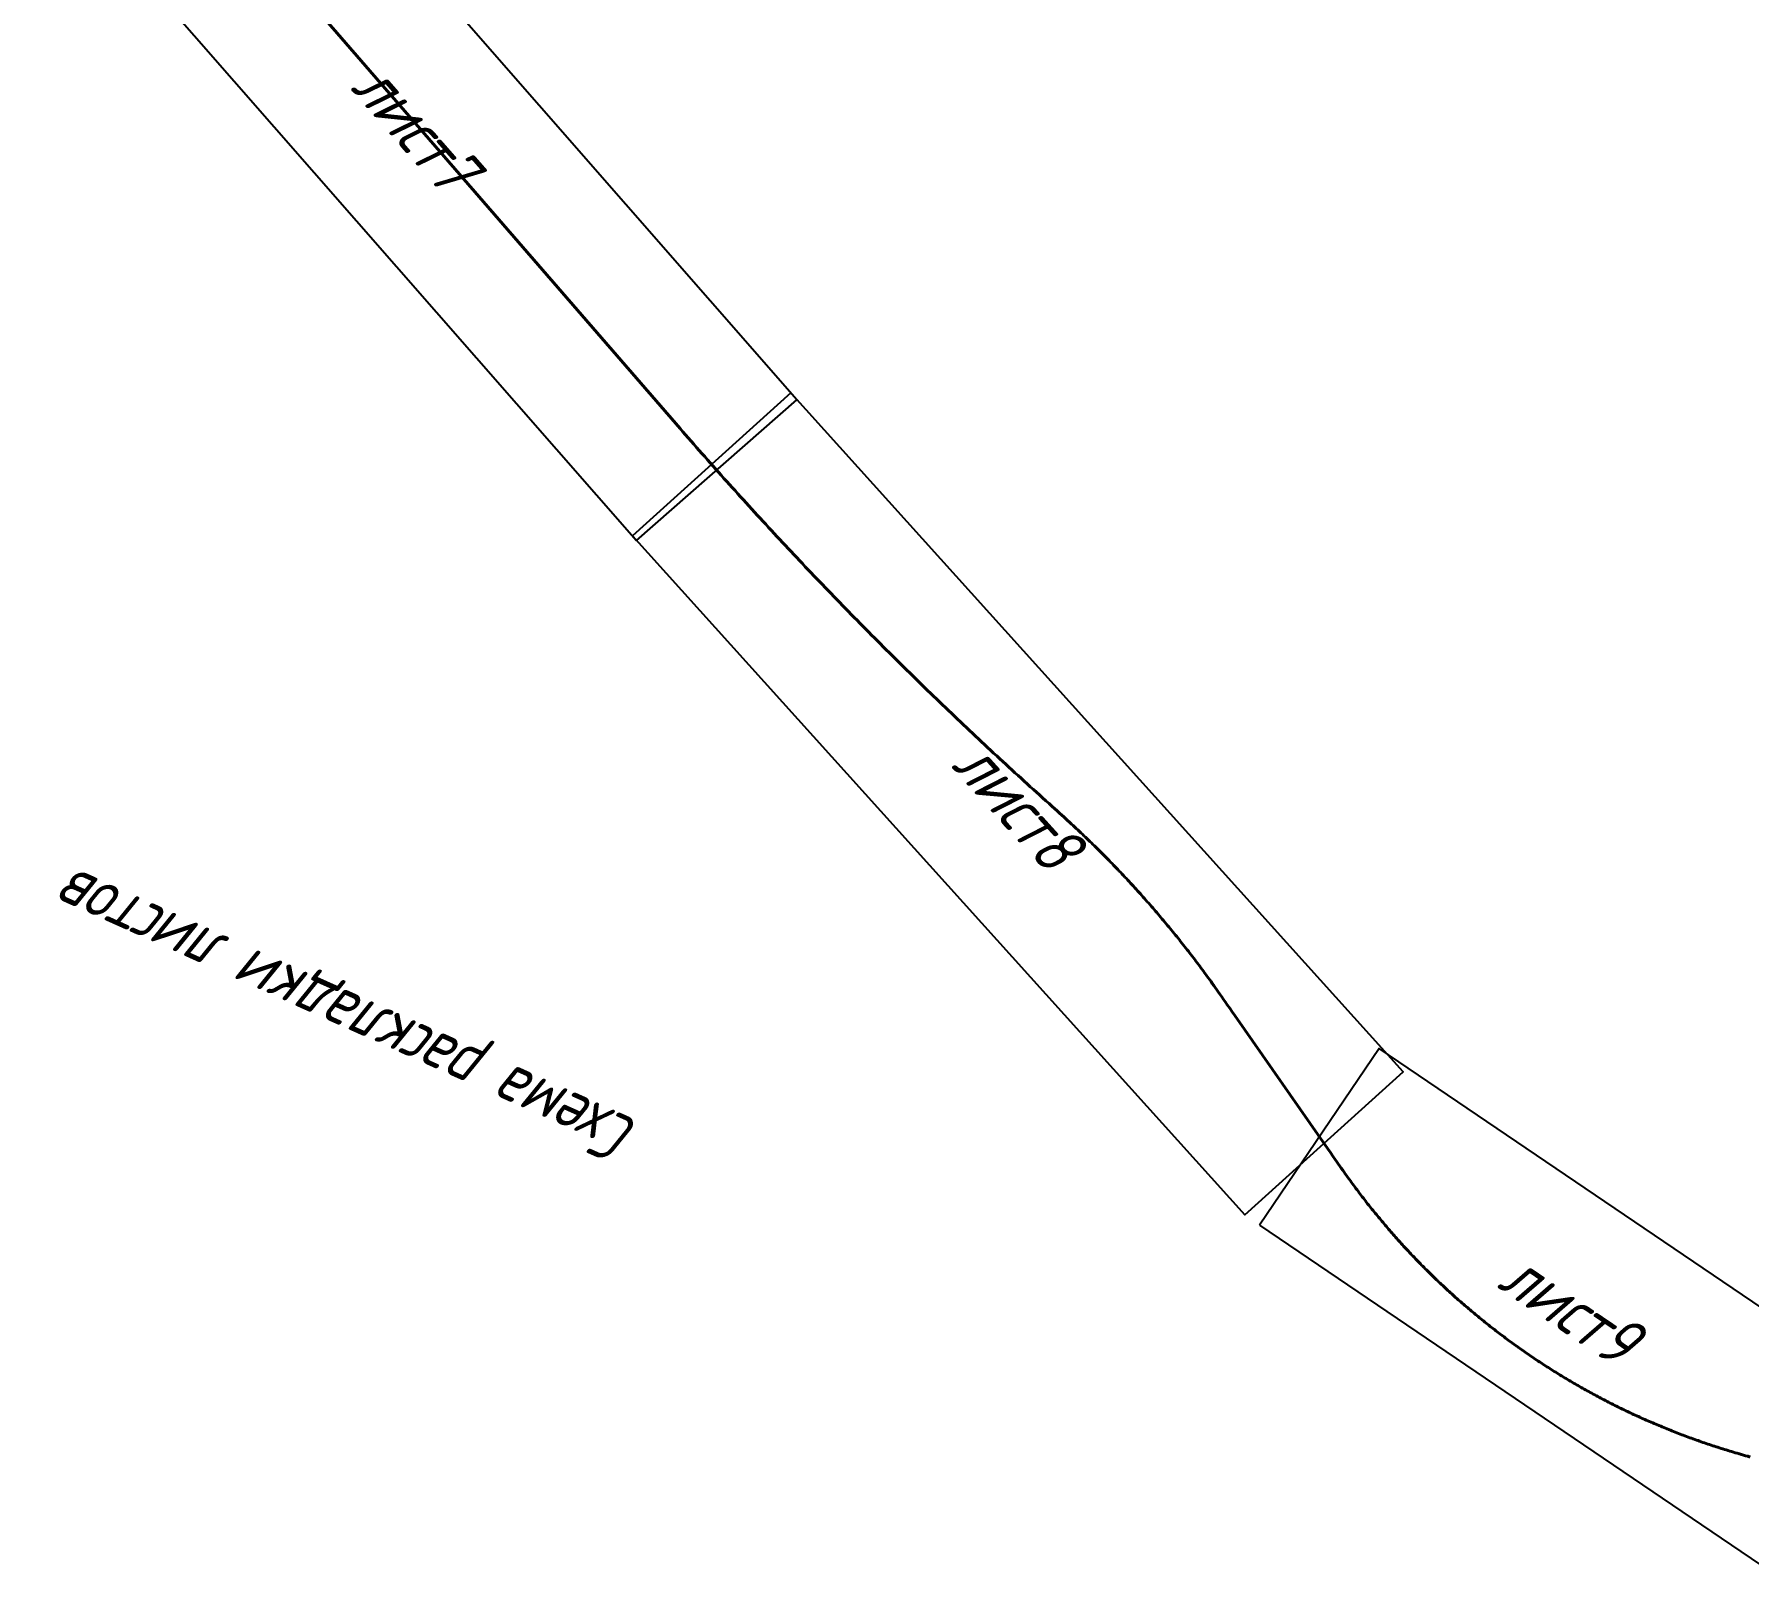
# Model space of a CAD drawing. Header units: metres. Extents: x 6220820 to 6240575, y 5208779 to 5219416.
# Drawn here: x 6235031.49 to 6235064.44, y 5217537.93 to 5217567.33 of the extents above; entities that cross this region are included whole.
import ezdxf
from ezdxf.enums import TextEntityAlignment as Align

# ---------------------------------------------------------------- set-up
doc = ezdxf.new("R2010")
doc.units = ezdxf.units.M
doc.layers.add('1 Этап ПК0+00-178+00.Ситуация.Ось трассы', color=7, linetype='Continuous')
doc.layers.add('1 Этап ПК0+00-178+00.Ситуация.Схема раскладки листов', color=7, linetype='Continuous')
doc.styles.get("Standard").update_dxf_attribs({"font": 'SPDS.shx', "oblique": 15, "height": 2})

# ---------------------------------------------------------------- blocks, each defined once
blk = doc.blocks.new('map5')
at = {"layer": '1 Этап ПК0+00-178+00.Ситуация.Ось трассы', "linetype": 'Continuous', "flags": 128}
for points in [[(-1760.907224885188, 3475.673140862025), (-2906.357828331719, 3676.94885987447), (-2977.314874587182, 3273.135663474575), (-1831.86427114065, 3071.85994446213)], [(-118.9052724614739, 2760.122965238057), (-1726.530895831, 3469.057979950789), (-1891.962515655827, 3093.914835055225), (-284.3368922863005, 2384.979820342493)], [(1467.047417716123, 2032.108058187179), (-129.8017419067074, 2764.993971144891), (-300.8223590453883, 2392.365538905073), (1296.026800577443, 1659.479625947361)]]:
    blk.add_lwpolyline(points, close=True, dxfattribs=at)
at = {"layer": '1 Этап ПК0+00-178+00.Ситуация.Ось трассы', "color": 1, "linetype": 'Continuous', "lineweight": 40, "true_color": 0xff0000, "flags": 128}
blk.add_lwpolyline([(939.3723783479631, 2042.672513883341), (-118.5412166723613, 2534.561115714778), (-125.7591279943022, 2537.912443603526), (-132.9802332566342, 2541.256883553706), (-140.2046618252106, 2544.594138662136), (-147.4324065492175, 2547.924205628144), (-154.6634602792253, 2551.247081153371), (-161.8978158575001, 2554.562761952198), (-169.1354661263076, 2557.87124474364), (-176.3764039244537, 2561.172526252501), (-183.6206220858998, 2564.466603214009), (-190.8681134425312, 2567.753472366866), (-198.1188708227732, 2571.033130460197), (-205.3728870515909, 2574.305574246603), (-212.630154952565, 2577.570800489106), (-219.8906673430482, 2580.828805957678), (-227.1544170383171, 2584.079587425764), (-234.42139685088, 2587.323141679552), (-241.6915995897849, 2590.559465508699), (-248.9650180620041, 2593.788555708659), (-256.2416450696653, 2597.010409086461), (-263.5214734128202, 2600.225022453771), (-270.8044958859841, 2603.432392629201), (-278.0907052850566, 2606.632516438315), (-285.3800943983247, 2609.825390715939), (-292.6726560126915, 2613.011012301532), (-299.9683829136758, 2616.189378041503), (-307.2672678812603, 2619.360484795001), (-314.5693036912754, 2622.524329420013), (-321.8744831202435, 2625.680908788428), (-329.1827989391509, 2628.830219775609), (-336.4942439155233, 2631.972259265022), (-343.8088108148109, 2635.107024147086), (-351.1264923990032, 2638.234511321482), (-358.4472814266296, 2641.354717692527), (-365.7711706555277, 2644.467640172642), (-373.0981528373067, 2647.573275682355), (-380.4282207201154, 2650.671621146828), (-387.7613670521029, 2653.762673501646), (-395.0975845772657, 2656.846429688183), (-402.4368660368326, 2659.922886653606), (-409.7792041664958, 2662.992041355504), (-417.1245917019476, 2666.053890756097), (-424.4730213754202, 2669.108431823399), (-431.8244859129172, 2672.155661538161), (-439.1789780432107, 2675.195576884608), (-446.536490486076, 2678.228174853916), (-453.8970159640568, 2681.253452444209), (-461.2605471900083, 2684.271406662874), (-468.6270768802455, 2687.28203452425), (-475.9965977448554, 2690.285333048465), (-483.369102491157, 2693.281299263753), (-490.7445838237007, 2696.26993020414), (-498.1230344449613, 2699.251222916392), (-505.5044470532608, 2702.225174446115), (-512.8888143441536, 2705.191781852814), (-520.2761290111177, 2708.151042199468), (-527.6663837441711, 2711.102952559479), (-535.0595712312553, 2714.047510010881), (-542.4556841554679, 2716.984711639817), (-549.8547151985226, 2719.914554540534), (-557.2566570379803, 2722.837035814232), (-564.6615023514024, 2725.752152565579), (-572.0692438101217, 2728.659901915463), (-579.4798740840871, 2731.560280982452), (-586.8933858404793, 2734.453286899014), (-594.3097717437106, 2737.338916801089), (-601.7290244554256, 2740.217167832726), (-609.1511366324244, 2743.088037147238), (-616.5761009315071, 2745.951521903729), (-624.0039100060136, 2748.807619267094), (-631.4345565051317, 2751.656326413807), (-638.8680330759729, 2754.497640522662), (-646.3043323635728, 2757.331558781715), (-653.7434470088147, 2760.158078389447), (-661.1853696511977, 2762.977196547813), (-668.6300929253769, 2765.788910465715), (-676.0776094666991, 2768.593217362481), (-683.5279119035911, 2771.39011446207), (-690.9809928651715, 2774.179598997707), (-698.4368449757147, 2776.961668209563), (-705.8954608581112, 2779.736319343604), (-713.3568331310988, 2782.503549655057), (-720.8209544127237, 2785.2633564061), (-728.2878173154959, 2788.015736863544), (-735.7574144512329, 2790.760688305779), (-743.2297384282922, 2793.498208016988), (-750.7047818550317, 2796.228293285985), (-758.1825373308121, 2798.950941414325), (-765.662997459147, 2801.666149705877), (-773.1461548366293, 2804.373915473777), (-780.6320020598519, 2807.074236040426), (-788.1205317184873, 2809.767108731698), (-795.6117364056684, 2812.45253088389), (-803.1056087069154, 2815.13049984025), (-810.6021412070569, 2817.801012949816), (-818.1013264881527, 2820.464067569731), (-825.6031571301871, 2823.119661066405), (-833.107625708992, 2825.767790810879), (-840.6147247990151, 2828.408454183461), (-848.1244469712439, 2831.041648570249), (-855.6367847966661, 2833.667371367763), (-863.1517308393488, 2836.285619974839), (-870.6692776633595, 2838.896391801898), (-878.1894178320731, 2841.499684266304), (-885.7121439012526, 2844.09549479006), (-893.2374484280447, 2846.683820806744), (-900.7653239668282, 2849.264659754571), (-908.2957630671375, 2851.838009078704), (-915.8287582791992, 2854.403866233568), (-923.3643021463192, 2856.962228680542), (-930.9023872152642, 2859.51309388679), (-938.4430060238037, 2862.056459329904), (-945.9861511117838, 2864.592322492106), (-953.5318150148981, 2867.120680863725), (-961.0799902660724, 2869.641531943198), (-968.63066939754, 2872.154873235909), (-976.1838449359984, 2874.660702256509), (-983.7395094088367, 2877.159016524281), (-991.2976553386, 2879.649813564298), (-998.8582752457571, 2882.133090917847), (-1006.421361650777, 2884.608846121583), (-1013.986907067901, 2887.077076728374), (-1021.55490401206, 2889.53778029688), (-1029.125344994036, 2891.99095439155), (-1036.698222522533, 2894.436596583782), (-1044.273529104179, 2896.874704453084), (-1052.206995478449, 2899.424192307646), (-1060.139267156106, 2901.97739468313), (-1068.070207965117, 2904.534728101468), (-1074.017112960279, 2906.457439066768), (-1079.961635272201, 2908.387504807584), (-1085.903891706965, 2910.324535458694), (-1091.843874104768, 2912.268528359869), (-1096.593637724502, 2913.830495869875), (-1101.341046550762, 2915.399605175046), (-1106.085997848644, 2916.976130386537), (-1110.828480036918, 2918.560067658194), (-1115.568481533659, 2920.151413119541), (-1119.516237449081, 2921.484203208991), (-1123.461552034627, 2922.824202885981), (-1127.404417358864, 2924.17139231288), (-1131.34482031808, 2925.525767012353), (-1135.282747820329, 2926.887322483901), (-1139.218186778506, 2928.256054203863), (-1142.987484138484, 2929.576110923141), (-1146.754116527977, 2930.903752915021), (-1150.518090263892, 2932.238913776887), (-1154.279390338034, 2933.581588184808), (-1158.038001751895, 2934.931770784744), (-1161.793909517346, 2936.2894561937), (-1165.547098659408, 2937.654638996254), (-1169.297554209332, 2939.027313749189), (-1173.045261213591, 2940.407474979175), (-1176.790204728347, 2941.795117182774), (-1180.532369819453, 2943.190234827592), (-1184.271741566599, 2944.592822347649), (-1188.008305057091, 2946.002874153804), (-1191.74204539138, 2947.420384621012), (-1195.472947682377, 2948.845348097594), (-1199.200997051989, 2950.277758901756), (-1202.926178634577, 2951.717611321596), (-1206.648477576269, 2953.164899615098), (-1210.367879033573, 2954.619618011294), (-1214.084368175453, 2956.081760709103), (-1217.797930183332, 2957.551321879651), (-1221.508550246242, 2959.028295660477), (-1225.216213571902, 2960.512676165958), (-1228.920905373568, 2962.00445747341), (-1232.622610878334, 2963.503633635829), (-1236.321315327138, 2965.010198674941), (-1240.017003969219, 2966.52414658236), (-1243.709662069737, 2968.045471323064), (-1247.399274903536, 2969.574166829604), (-1251.085827757921, 2971.110227006733), (-1254.769305931958, 2972.653645729096), (-1258.449694739247, 2974.204416842383), (-1262.126979502386, 2975.762534162172), (-1265.801145558504, 2977.327991475089), (-1269.472178257186, 2978.900782541122), (-1273.140062961169, 2980.480901086673), (-1276.804785042182, 2982.068340812668), (-1280.466329888567, 2983.663095386443), (-1284.124682899044, 2985.265158449857), (-1287.779829486175, 2986.874523615817), (-1291.431755075669, 2988.491184467116), (-1295.08044510431, 2990.115134555279), (-1298.725885022721, 2991.746367405195), (-1302.368060294674, 2993.384876513955), (-1306.006956397782, 2995.030655347383), (-1309.642558820731, 2996.683697341191), (-1313.274853066738, 2998.34399590561), (-1316.903824652171, 3000.011544419605), (-1320.529459105854, 3001.686336233186), (-1324.151741971142, 3003.368364669725), (-1327.770658803158, 3005.057623020167), (-1331.386195172938, 3006.754104548821), (-1334.998336661209, 3008.457802491042), (-1338.607068865998, 3010.168710054389), (-1342.212377395713, 3011.886820415152), (-1345.814247876756, 3013.612126722986), (-1349.41266594383, 3015.344622098589), (-1353.007617249635, 3017.084299632551), (-1356.599087458633, 3018.831152388823), (-1360.187062249819, 3020.585173401244), (-1363.77152731603, 3022.346355674702), (-1367.352468363943, 3024.114692188605), (-1370.929871114076, 3025.890175889933), (-1374.503721302863, 3027.672799697871), (-1378.074004677119, 3029.462556507282), (-1381.640707003037, 3031.259439179447), (-1385.203814055805, 3033.063440549006), (-1388.763311628605, 3034.874553423964), (-1392.319185527074, 3036.692770579897), (-1395.871421572769, 3038.51808476922), (-1399.420005601084, 3040.350488711919), (-1402.964923461257, 3042.189975101344), (-1406.506161017749, 3044.036536603049), (-1410.043704150246, 3045.890165854793), (-1413.577538752966, 3047.750855461908), (-1417.10765073397, 3049.61859800772), (-1420.634026016541, 3051.49338604313), (-1424.156650539882, 3053.375212093556), (-1427.675510257035, 3055.264068653151), (-1431.190591135573, 3057.159948192903), (-1434.701879160373, 3059.062843150214), (-1438.209360329459, 3060.972745938165), (-1441.713020657464, 3062.889648942044), (-1445.212846171479, 3064.813544515866), (-1448.708822917278, 3066.74442498933), (-1452.200936954478, 3068.682282664334), (-1455.689174357917, 3070.627109811512), (-1459.17352121697, 3072.578898677174), (-1462.653963639695, 3074.537641476361), (-1466.130487746607, 3076.503330400952), (-1469.753029547752, 3078.562043078707), (-1473.371844482921, 3080.627299667489), (-1476.986888616789, 3082.699149619506), (-1480.598149935601, 3084.777586049667), (-1484.205616440134, 3086.862602052035), (-1487.809276143625, 3088.954190696352), (-1492.129405016066, 3091.471427518963), (-1496.445603619837, 3093.995397444934), (-1500.757853253345, 3096.526108348402), (-1505.066143387943, 3099.063554048417), (-1509.370463507446, 3101.607728351295), (-1514.746660242884, 3104.795047897544), (-1520.118968819387, 3107.98891700071), (-1525.487530891991, 3111.189079582902), (-1530.852339089124, 3114.39553125017), (-1538.001586664586, 3118.677201714232), (-1545.148812368751, 3122.962246133328), (-1552.293805309016, 3127.251012485387), (-1820.640009694695, 3288.325100015416), (-1827.784813357426, 3292.614181776434), (-1834.9329955177, 3296.897630817515), (-1842.084362789363, 3301.17576008543), (-1846.377933773581, 3303.738034014404), (-1850.67485346317, 3306.294688001103), (-1854.975193387718, 3308.845584894983), (-1859.278945835864, 3311.390720116792), (-1863.586103084478, 3313.930089104652), (-1867.178904445857, 3316.040275230243), (-1870.775501621506, 3318.143984791302), (-1874.376005722739, 3320.241000617358), (-1877.980404291513, 3322.33131545272), (-1881.588684858023, 3324.414922064856), (-1885.200834935851, 3326.4918132444), (-1888.300584682743, 3328.265692514599), (-1891.404300954098, 3330.032622531282), (-1894.511953532141, 3331.79262021359), (-1897.62352693117, 3333.545676792151), (-1900.739005646797, 3335.291783532339), (-1903.858374158719, 3337.030931734272), (-1906.981616924488, 3338.763112733969), (-1909.907524499401, 3340.37561479243), (-1912.837275057104, 3341.981123980991), (-1915.770848500856, 3343.579637333677), (-1918.708228123511, 3345.171145746418), (-1921.649397201312, 3346.755640159152), (-1924.594338984206, 3348.333111547722), (-1927.543036702074, 3349.903550927343), (-1930.495473565414, 3351.4669493584), (-1933.451632760508, 3353.023297937179), (-1936.411497454257, 3354.572587800501), (-1939.375050791421, 3356.114810125723), (-1942.342275895995, 3357.649956133049), (-1945.313155871906, 3359.178017077432), (-1948.287673802323, 3360.698984258987), (-1951.265812747572, 3362.21284901721), (-1954.247555749992, 3363.71960273097), (-1957.232885828388, 3365.219236820831), (-1960.22178598496, 3366.711742745574), (-1963.214239199759, 3368.197112007989), (-1966.210228430002, 3369.675336149086), (-1969.209736618372, 3371.146406750408), (-1972.212746682639, 3372.610315436349), (-1975.219241521195, 3374.067053869521), (-1978.229204017208, 3375.516613755389), (-1981.242617026856, 3376.95898683995), (-1984.25946339317, 3378.394164908578), (-1987.279725935649, 3379.8221397895), (-1990.30338745511, 3381.242903351475), (-1993.330430734375, 3382.656447502639), (-1996.360838536197, 3384.062764195138), (-1999.394593603952, 3385.461845419336), (-2002.431678661642, 3386.853683210763), (-2005.472076415271, 3388.238269640853), (-2008.515769551469, 3389.615596826205), (-2011.56274073749, 3390.985656925113), (-2014.612972623975, 3392.348442134087), (-2017.666447840117, 3393.70394469249), (-2020.723148999188, 3395.052156883692), (-2023.783058693701, 3396.393071028125), (-2026.846159500251, 3397.726679491387), (-2029.912433975366, 3399.052974678452), (-2032.981864659655, 3400.371949038305), (-2036.054434073659, 3401.683595058148), (-2039.130124719926, 3402.98790527035), (-2042.208919085778, 3404.284872246656), (-2045.290799637777, 3405.574488602821), (-2048.37574882726, 3406.856746992818), (-2051.463749087573, 3408.131640119262), (-2054.554782833373, 3409.399160717195), (-2057.648832462019, 3410.659301571459), (-2060.745880357028, 3411.912055506272), (-2063.845908881157, 3413.157415388703), (-2066.948900381245, 3414.395374125198), (-2070.054837188216, 3415.625924666212), (-2073.163701614305, 3416.849060006208), (-2076.275475958604, 3418.064773180184), (-2079.390142498748, 3419.273057263673), (-2082.507683499915, 3420.473905376217), (-2085.6280812086, 3421.667310681367), (-2088.751317856765, 3422.85326638205), (-2091.87737565907, 3424.031765725202), (-2095.006236813567, 3425.202801999452), (-2098.137883504467, 3426.366368538597), (-2101.272297897295, 3427.522458713493), (-2104.409462145813, 3428.671065942478), (-2107.549358383022, 3429.812183685586), (-2110.691968730157, 3430.945805443384), (-2113.837275291152, 3432.071924761606), (-2116.985260156102, 3433.190535227679), (-2120.135905398492, 3434.301630470722), (-2123.289193077966, 3435.405204165022), (-2126.445105236868, 3436.5012500254), (-2129.603623905775, 3437.589761809529), (-2132.764731096584, 3438.670733321405), (-2135.928408810114, 3439.744158403245), (-2139.094639031269, 3440.81003094359), (-2142.263403729038, 3441.868344873831), (-2145.434684859952, 3442.919094164737), (-2148.608464363932, 3443.962272835718), (-2151.78472417052, 3444.997874945559), (-2154.963446190573, 3446.025894597057), (-2158.144612323874, 3447.046325934699), (-2161.328204455675, 3448.059163149298), (-2164.514204456694, 3449.064400473362), (-2167.702594184501, 3450.062032181087), (-2170.893355483516, 3451.052052594157), (-2174.086470184321, 3452.034456072471), (-2177.281920102962, 3453.009237023415), (-2180.47968704303, 3453.976389894905), (-2183.679752796351, 3454.935909181186), (-2186.882099138836, 3455.887789417036), (-2190.086707836012, 3456.832025181243), (-2193.293560640261, 3457.768611100076), (-2196.502639288045, 3458.697541836867), (-2199.71392550683, 3459.618812103589), (-2202.927401010244, 3460.532416652748), (-2206.143047498764, 3461.438350284334), (-2209.360846662486, 3462.336607837714), (-2212.58078017559, 3463.227184197423), (-2215.80282970326, 3464.110074293162), (-2219.026976899608, 3464.985273097481), (-2222.253203401442, 3465.852775625784), (-2225.481490840729, 3466.712576938642), (-2228.711820831441, 3467.564672139474), (-2231.94417497994, 3468.409056376869), (-2235.17853488082, 3469.245724842265), (-2238.414882113453, 3470.07467277111), (-2241.653198251674, 3470.895895442861), (-2244.8934648534, 3471.709388182142), (-2248.135663466861, 3472.51514635411), (-2251.379775629905, 3473.313165374883), (-2254.625782870001, 3474.10344069532), (-2257.873666702161, 3474.88596781724), (-2261.123408631707, 3475.660742285311), (-2264.374990152198, 3476.427759687053), (-2267.628392749581, 3477.187015655152), (-2270.883597896651, 3477.938505863988), (-2274.14058705652, 3478.682226036583), (-2277.399341683297, 3479.418171937649), (-2280.65984321864, 3480.14633937591), (-2283.922073097976, 3480.866724204097), (-2287.186012743584, 3481.579322321268), (-2290.451643568745, 3482.28412966933), (-2293.718946977746, 3482.981142234199), (-2296.987904365183, 3483.670356048119), (-2300.258497117351, 3484.351767183865), (-2303.530706608083, 3485.025371762857), (-2306.80451420499, 3485.69116595052), (-2310.079901267373, 3486.349145952817), (-2313.356849140004, 3486.999308024352), (-2316.635339165577, 3487.641648463736), (-2319.915352672253, 3488.276163611275), (-2323.196870985427, 3488.902849854756), (-2326.479875416651, 3489.521703625977), (-2329.764347271251, 3490.132721400746), (-2333.050267845552, 3490.735899698876), (-2336.337618429657, 3491.331235086509), (-2339.626380301898, 3491.918724172636), (-2342.916534737153, 3492.498363612574), (-2346.20806299853, 3493.070150105649), (-2349.500946341528, 3493.634080394036), (-2352.795166016109, 3494.190151269713), (-2356.090703263928, 3494.738359562874), (-2359.387539318341, 3495.278702154672), (-2362.685655405086, 3495.811175966792), (-2365.985032743675, 3496.33577796609), (-2369.2856525467, 3496.852505166903), (-2372.587496018449, 3497.361354627577), (-2375.89054435698, 3497.862323446993), (-2379.19477875274, 3498.355408776148), (-2382.500180390638, 3498.840607804258), (-2385.806730447282, 3499.317917770337), (-2389.114410095123, 3499.787335955093), (-2392.42320049762, 3500.248859685559), (-2395.733082814076, 3500.702486336251), (-2399.044038195493, 3501.148213321062), (-2402.356047788719, 3501.586038101368), (-2405.66909273368, 3502.015958186029), (-2408.983154162694, 3502.437971127913), (-2412.298213207382, 3502.852074520423), (-2415.614250986912, 3503.258266006762), (-2418.931248621143, 3503.6565432753), (-2422.249187220244, 3504.046904056099), (-2425.568047889542, 3504.429346129022), (-2428.887811731594, 3504.803867313308), (-2432.208459841347, 3505.170465477994), (-2435.529973309592, 3505.529138534971), (-2438.852333222972, 3505.879884441293), (-2442.175520661206, 3506.222701200344), (-2445.499516702631, 3506.557586860671), (-2448.82430241728, 3506.884539513675), (-2452.149858872416, 3507.203557298238), (-2455.476167131151, 3507.514638399568), (-2458.803208252444, 3507.81778104225), (-2462.130963290411, 3508.112983504143), (-2465.459413295016, 3508.400244100166), (-2468.788539312067, 3508.679561198512), (-2472.118322385993, 3508.950933206749), (-2475.4487435543, 3509.214358578774), (-2478.779783851726, 3509.469835814805), (-2482.111424310933, 3509.717363462546), (-2485.443645959047, 3509.956940110236), (-2488.776429821809, 3510.188564393594), (-2492.10975692081, 3510.412234993511), (-2495.443608274179, 3510.627950638356), (-2498.777964896585, 3510.835710097038), (-2502.112807803388, 3511.035512188262), (-2505.448118002338, 3511.227355772426), (-2508.783876501184, 3511.41123975973), (-2512.120064304214, 3511.587163100906), (-2515.456662415717, 3511.755124795328), (-2518.793651833754, 3511.915123885223), (-2522.131013555691, 3512.067159462615), (-2525.468728578899, 3512.211230657747), (-2528.8067778959, 3512.347336651821), (-2532.145142498527, 3512.475476671205), (-2535.483803376535, 3512.595649985118), (-2538.822741518297, 3512.707855907946), (-2542.161937910108, 3512.81209380156), (-2545.501373538264, 3512.908363074153), (-2548.841029385599, 3512.996663175614), (-2552.180886433566, 3513.076993603313), (-2555.520925665693, 3513.149353899789), (-2558.861128061354, 3513.213743655063), (-2562.201474599924, 3513.270162499691), (-2565.54194626078, 3513.318610112871), (-2568.882524020528, 3513.359086218969), (-2572.223188855776, 3513.391590588672), (-2575.563921745898, 3513.416123036681), (-2578.90470366681, 3513.432683421704), (-2582.245515592351, 3513.441271651089), (-2585.586338500511, 3513.44188767388), (-2588.927153366516, 3513.434531490077), (-2592.267941167662, 3513.419203137896), (-2595.60868287779, 3513.395902705358), (-2598.949359474199, 3513.364630327962), (-2602.289951933496, 3513.32538617943), (-2605.630441233671, 3513.278170486753), (-2608.970808351333, 3513.222983517462), (-2612.311034265856, 3513.159825586567), (-2615.651099955924, 3513.088697053089), (-2618.990986402296, 3513.009598321215), (-2622.330674586424, 3512.922529842619), (-2625.670145489758, 3512.827492112979), (-2629.009380095828, 3512.724485673142), (-2632.348359390235, 3512.613511110282), (-2635.687064359969, 3512.494569054422), (-2639.025475991324, 3512.367660185384), (-2642.36357527544, 3512.232785224685), (-2645.701343202074, 3512.089944939009), (-2649.038760766517, 3511.939140143677), (-2652.375808962679, 3511.780371698026), (-2655.712468789309, 3511.613640504238), (-2659.048721243778, 3511.43894751314), (-2662.384547329682, 3511.256293718408), (-2665.719928050617, 3511.065680160045), (-2669.054844414333, 3510.867107924377), (-2672.38927742927, 3510.66057814174), (-2675.723208109404, 3510.446091988797), (-2679.056617466638, 3510.223650687375), (-2682.389486522561, 3509.993255502154), (-2685.721796296686, 3509.754907746456), (-2689.053527814755, 3509.508608777609), (-2692.38466210251, 3509.254359996952), (-2695.715180190536, 3508.992162853309), (-2699.045063115648, 3508.722018839509), (-2702.374291915353, 3508.443929494711), (-2705.702847632001, 3508.15789640208), (-2709.030711309326, 3507.86392118763), (-2712.357863999369, 3507.562005530654), (-2715.684286754168, 3507.252151146344), (-2719.00996063199, 3506.93435980085), (-2722.334866695256, 3506.608633302014), (-2725.65898601192, 3506.274973506322), (-2728.982299650633, 3505.933382314266), (-2732.304788687652, 3505.58386167035), (-2735.626434203393, 3505.226413563085), (-2738.947217283802, 3504.861040030783), (-2742.267119017598, 3504.487743152287), (-2745.58612050111, 3504.106525053929), (-2748.904202834128, 3503.717387907204), (-2752.450191305299, 3503.291873823145), (-2755.995221981963, 3502.85845265769), (-2759.539276370135, 3502.417119562902), (-2763.082336811809, 3501.967876739229), (-2766.624385652442, 3501.510726423025), (-2770.165405245792, 3501.045670893489), (-2773.705377947697, 3500.572712466887), (-2777.83420467801, 3500.012448939244), (-2781.961986123094, 3499.444535656562), (-2786.088704041558, 3498.868945197767), (-2790.214344155303, 3498.285679551369), (-2794.338892188307, 3497.694740734833), (-2798.462333869393, 3497.096130795735), (-2803.409344347744, 3496.37012515899)], dxfattribs=at)
at = {"layer": '1 Этап ПК0+00-178+00.Ситуация.Ось трассы', "linetype": 'Continuous', "oblique": 15.00000041741303}
blk.add_text('Схема раскладки листов', height=96, dxfattribs=at).set_placement((0, 3780.934182440862), align=Align.CENTER)
for s, rotation, p in [('лист9', 170.0338710853156, (-2369.111049736185, 3374.4044021683)), ('лист8', 156.2033527330651, (-1005.43389405865, 2927.018900146641)), ('лист7', 155.3468879922805, (583.1125293353674, 2212.236798546126))]:
    blk.add_text(s, height=96, rotation=rotation, dxfattribs=at).set_placement(p, align=Align.MIDDLE_CENTER)

msp = doc.modelspace()

# ---------------------------------------------------------------- block references
at = {"layer": '1 Этап ПК0+00-178+00.Ситуация.Схема раскладки листов', "linetype": 'Continuous', "xscale": 0.009999999776482582, "yscale": 0.009999999776482582, "zscale": 0.009999999776482582, "rotation": 155.8574173119823}
msp.add_blockref('map5', (6235053.184701168, 5217583.370862797), dxfattribs=at)

doc.saveas('drawing.dxf')
